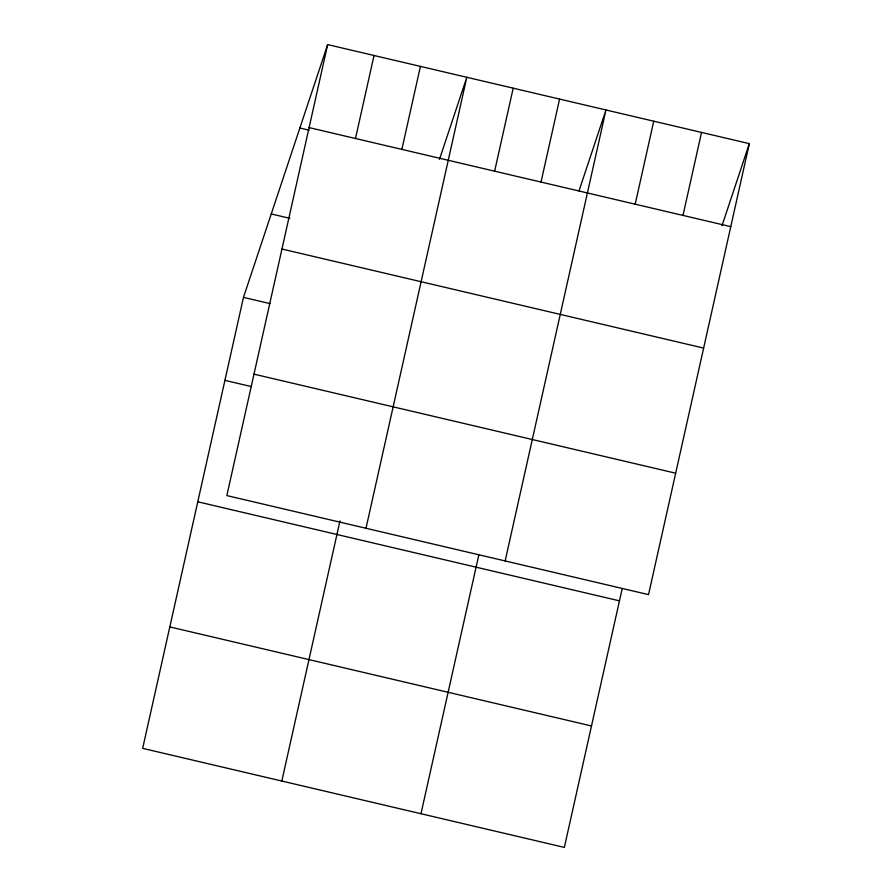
<?xml version="1.0" encoding="UTF-8"?>
<svg xmlns="http://www.w3.org/2000/svg" width="892" height="892" viewBox="0 0 892 892"><rect width="100%" height="100%" fill="white"/><g stroke="black" fill="none" stroke-linecap="round" stroke-linejoin="round"><path stroke-width="1.34" d="M327.654 44.6L226.847 495.584L648.529 594.629L749.325 143.645L327.654 44.6L243.471 297.37L142.675 748.355L564.346 847.4L622.17 588.709M355.484 138.494L374.038 55.494M401.868 149.388L420.422 66.387M281.827 781.035L339.952 520.995M365.999 528.265L466.806 77.292L439.455 159.412M494.636 171.175L513.19 88.185M541.02 182.08L559.574 99.079M420.979 813.727L478.803 555.036M505.151 560.957L605.958 109.972L579.031 190.821M635.193 204.201L653.747 121.201M682.982 215.418L701.536 132.429M721.985 225.776L749.325 143.645M309.1 127.601L730.782 226.646M299.868 128.013L309.145 130.199M271.257 213.957L289.811 218.317M281.95 249.035L703.632 348.081M243.471 297.37L269.986 303.592M253.986 374.149L675.668 473.195M224.929 380.371L251.433 386.593M197.779 501.806L619.461 600.851M169.815 626.92L591.496 725.965"/></g></svg>
